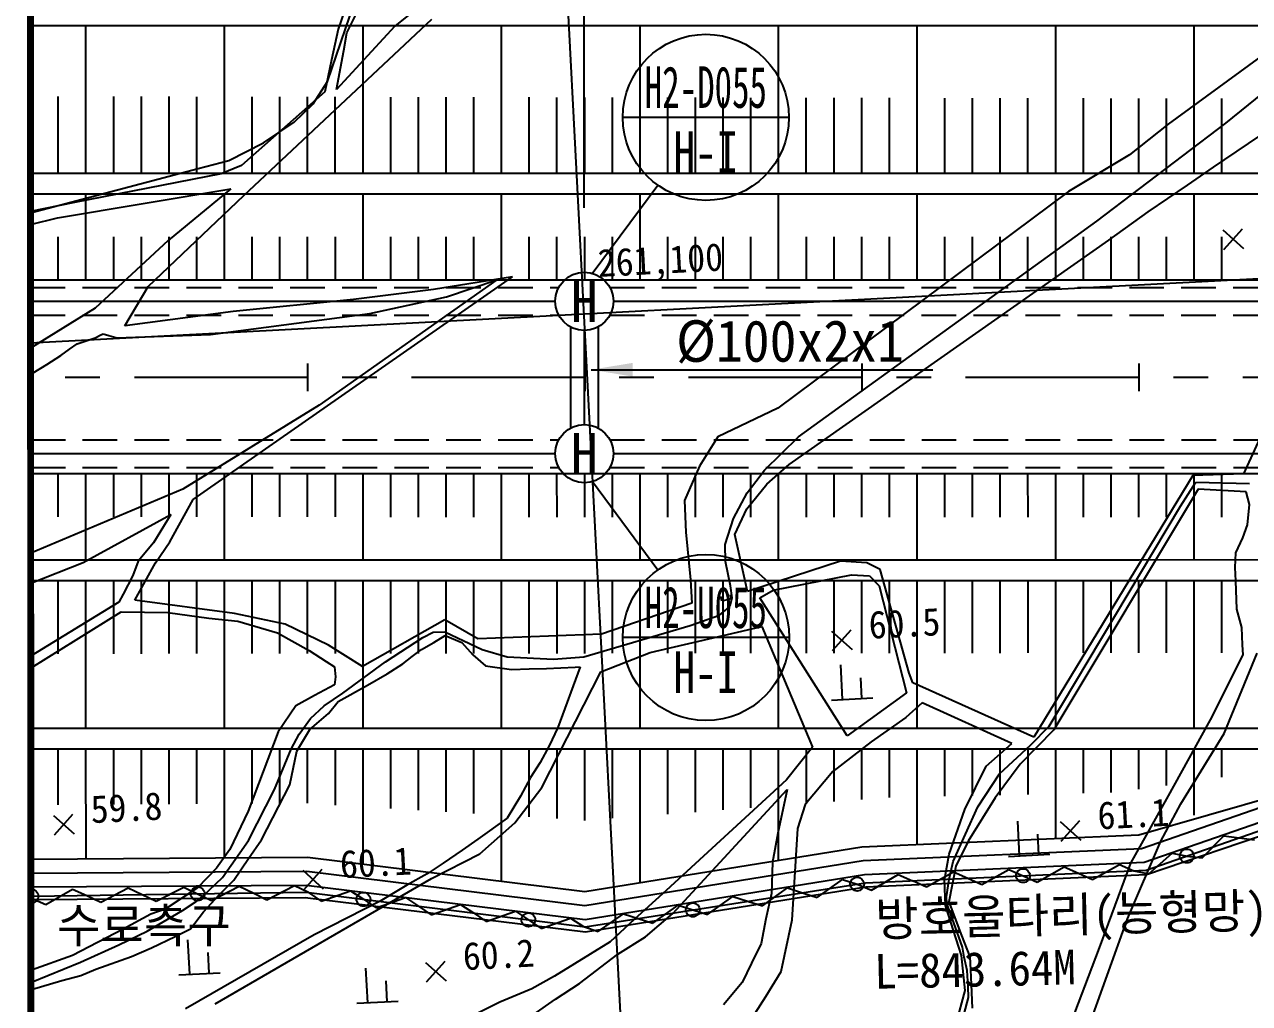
# Model space of a CAD drawing. Header units: millimetres. Extents: x 9574 to 10370, y 1103 to 1809.
# Drawn here: x 9658 to 9746.5, y 1427 to 1497.8 of the extents above; entities that cross this region are included whole.
import ezdxf
from ezdxf.enums import TextEntityAlignment as Align
from ezdxf.xclip import XClip

# ---------------------------------------------------------------- set-up
doc = ezdxf.new("R2010")
doc.units = ezdxf.units.MM
doc.header["$LTSCALE"] = 10
doc.header["$MEASUREMENT"] = 0
doc.header["$XCLIPFRAME"] = 2
for name, pattern in [('A-CENTR01', [2, 1.25, -0.25, 0.25, -0.25]), ('CENTER', [2, 1.25, -0.25, 0.25, -0.25]), ('HIDDEN', [0.375, 0.25, -0.125])]:
    doc.linetypes.add(name, pattern=pattern)
for name, color, linetype in [('TN-MACL', 6, 'A-CENTR01'), ('TN-MANH', 4, 'Continuous'), ('TZ-BASE', 253, 'Continuous'), ('TZ-CABL', 4, 'Continuous')]:
    doc.layers.add(name, color=color, linetype=linetype)
doc.layers.add('TX-PAPR', color=2, linetype='Continuous', plot=False)
doc.styles.add('GR', font='GulimChe.ttf')
doc.styles.add('HANA', font='GulimChe.ttf')
doc.styles.get("Standard").update_dxf_attribs({"font": 'GulimChe.ttf'})
doc.linetypes.add('ZIGZAG', pattern='A,0.0001,-0.2,[131,ltypeshp.shx,S=0.2,R=0,X=-0.2,Y=0],-0.4,[131,ltypeshp.shx,S=0.2,R=180,X=0.2,Y=0],-0.2', length=0.8001)
doc.dimstyles.get("Standard").update_dxf_attribs({"dimtxt": 0.18, "dimasz": 0.18, "dimexe": 0.18, "dimexo": 0.0625, "dimgap": 0.09, "dimtad": 0, "dimtih": 1, "dimtoh": 1, "dimdec": 4, "dimzin": 0, "dimdsep": 46, "dimtxsty": 'Standard', "dimcen": 0.09, "dimadec": 0, "dimazin": 0, "dimtfac": 1, "dimtdec": 4, "dimtofl": 0, "dimtmove": 0, "dimatfit": 3, "dimfxl": 0, "dimtolj": 1, "dimtzin": 0, "dimarcsym": 0})

# ---------------------------------------------------------------- blocks, each defined once
blk = doc.blocks.new('JD-SDKSDK43SA')
at = {"layer": 'TZ-BASE'}
for p, q in [((52.968, -244.713), (25.518, 280.95)), ((31.029, 29.203, 58.95), (26.286, 25.376, 58.95)), ((22.82, 24.897, 58.95), (24.203, 27.639, 58.95)), ((21.439, 21.379, 59), (23.358, 27, 59)), ((22.933, 27.284, 58.807), (22.2, 25.158, 58.807)), ((15.406, 13.146, 59.581), (28.955, 25.884, 59.581)), ((-0.042, 25.425), (-0.001, 25.425)), ((-0.001, 25.425), (19.999, 25.426)), ((3.999, 14.755), (3.999, 25.425)), ((13.999, 14.756), (13.999, 25.426)), ((19.999, 25.426), (39.999, 25.427)), ((22.2, 25.158, 58.807), (21.714, 22.94, 58.807)), ((26.286, 25.376, 58.95), (22.081, 20.795, 58.95)), ((22.604, 23.625, 58.95), (22.82, 24.897, 58.95)), ((23.999, 14.756), (23.999, 25.426)), ((33.999, 14.757), (33.999, 25.427)), ((39.999, 25.427), (59.999, 25.428)), ((43.999, 14.757), (43.999, 25.427)), ((53.999, 14.758), (53.999, 25.428)), ((59.999, 25.428), (79.999, 25.429)), ((63.999, 14.758), (63.999, 25.428)), ((73.999, 14.759), (73.999, 25.429)), ((79.999, 25.429), (99.999, 25.43)), ((83.999, 14.759), (83.999, 25.429)), ((90.925, 24.727, 59.581), (82.126, 18.3, 59.581)), ((22.081, 20.795, 58.95), (22.604, 23.625, 58.95)), ((21.714, 22.94, 58.807), (21.231, 20.64, 58.807)), ((86.287, 18.374, 60), (91.15, 22.326, 60)), ((20.408, 19.759, 59), (21.439, 21.379, 59)), ((21.231, 20.64, 58.807), (15.223, 15.298, 58.807)), ((-0.001, 14.755), (-0.001, 20.299)), ((1.999, 14.755), (1.999, 20.295)), ((5.999, 14.755), (5.999, 20.288)), ((7.999, 14.756), (7.999, 20.285)), ((9.999, 14.756), (9.999, 20.281)), ((11.999, 14.756), (11.999, 20.277)), ((15.999, 14.756), (15.999, 20.27)), ((17.999, 14.756), (17.999, 20.266)), ((19.024, 18.437, 59), (20.408, 19.759, 59)), ((19.999, 14.756), (19.999, 20.263)), ((21.999, 14.756), (21.999, 20.259)), ((25.999, 14.756), (25.999, 20.252)), ((27.999, 14.756), (27.999, 20.248)), ((29.999, 14.757), (29.999, 20.245)), ((31.999, 14.757), (31.999, 20.241)), ((35.999, 14.757), (35.999, 20.234)), ((37.999, 14.757), (37.999, 20.23)), ((39.999, 14.757), (39.999, 20.227)), ((41.999, 14.757), (41.999, 20.223)), ((45.999, 14.757), (45.999, 20.216)), ((47.999, 14.757), (47.999, 20.212)), ((49.999, 14.757), (49.999, 20.209)), ((51.999, 14.758), (51.999, 20.205)), ((55.999, 14.758), (55.999, 20.198)), ((57.999, 14.758), (57.999, 20.194)), ((59.999, 14.758), (59.999, 20.191)), ((61.999, 14.758), (61.999, 20.187)), ((65.999, 14.758), (65.999, 20.18)), ((67.999, 14.758), (67.999, 20.176)), ((69.999, 14.758), (69.999, 20.173)), ((71.999, 14.759), (71.999, 20.169)), ((75.999, 14.759), (75.999, 20.162)), ((77.999, 14.759), (77.999, 20.158)), ((79.999, 14.759), (79.999, 20.155)), ((81.999, 14.759), (81.999, 20.151)), ((85.999, 14.759), (85.999, 20.144)), ((16.825, 16.946, 59), (19.024, 18.437, 59)), ((76.966, 11.292, 60), (86.287, 18.374, 60)), ((82.126, 18.3, 59.581), (79.338, 16.075, 59.581)), ((-0.004, 2.509), (280, 17.131)), ((14.303, 15.67, 59), (16.825, 16.946, 59)), ((85.382, 15.186, 60.599), (88.738, 17.452, 60.599)), ((79.338, 16.075, 59.581), (74.917, 13.441, 59.581)), ((-0.02, 11.879, 59), (12.103, 15.081, 59)), ((12.103, 15.081, 59), (14.303, 15.67, 59)), ((15.223, 15.298, 58.807), (13.757, 14.712, 58.807)), ((83.517, 13.892, 60.599), (85.382, 15.186, 60.599)), ((-0.024, 14.755), (0, 14.755)), ((0, 14.755), (19.999, 14.756)), ((13.757, 14.712, 58.807), (3.163, 12.637, 58.807)), ((19.999, 14.756), (40, 14.757)), ((40, 14.757), (59.999, 14.758)), ((59.999, 14.758), (80, 14.759)), ((80, 14.759), (99.999, 14.76)), ((1.942, 11.531, 59.072), (14.451, 13.618, 59.072)), ((14.451, 13.618, 59.072), (9.928, 9.901, 59.072)), ((74.917, 13.441, 59.581), (53.942, -2.21, 59.581)), ((80.677, 11.971, 60.599), (83.517, 13.892, 60.599)), ((-0.022, 13.255), (0, 13.255)), ((3.163, 12.637, 58.807), (-0.02, 11.991, 58.807)), ((0, 13.255), (19.999, 13.256)), ((4, 7.045), (3.999, 13.255)), ((8.487, 6.567, 59.581), (15.406, 13.146, 59.581)), ((14, 7.046), (13.999, 13.256)), ((19.999, 13.256), (40, 13.257)), ((24, 7.046), (23.999, 13.256)), ((34, 7.047), (33.999, 13.257)), ((40, 13.257), (59.999, 13.258)), ((44, 7.047), (43.999, 13.257)), ((54, 7.048), (53.999, 13.258)), ((59.999, 13.258), (80, 13.259)), ((64, 7.048), (63.999, 13.258)), ((74, 7.049), (73.999, 13.259)), ((80, 13.259), (99.999, 13.26)), ((84, 7.049), (83.999, 13.259)), ((-0.018, 11.05, 59.072), (1.942, 11.531, 59.072)), ((77.842, 9.927, 60.599), (80.677, 11.971, 60.599)), ((55.438, -4.289, 60), (76.966, 11.292, 60)), ((86.06, 10.653, 60.68), (87.546, 9.314, 60.68)), ((86.134, 9.241, 60.68), (87.472, 10.727, 60.68)), ((0, 7.045), (0, 10.15)), ((2, 7.045), (2, 10.15)), ((9.928, 9.901, 59.072), (4.657, 4.994, 59.072)), ((6, 7.045), (6, 10.151)), ((8, 7.046), (8, 10.151)), ((10, 7.046), (10, 10.151)), ((12, 7.046), (12, 10.151)), ((16, 7.046), (16, 10.151)), ((18, 7.046), (18, 10.151)), ((20, 7.046), (20, 10.151)), ((22, 7.046), (22, 10.151)), ((26, 7.046), (26, 10.152)), ((28, 7.047), (28, 10.152)), ((30, 7.047), (30, 10.152)), ((32, 7.047), (32, 10.152)), ((36, 7.047), (36, 10.152)), ((38, 7.047), (38, 10.152)), ((40, 7.047), (40, 10.152)), ((42, 7.047), (42, 10.152)), ((46, 7.047), (46, 10.153)), ((48, 7.048), (48, 10.153)), ((50, 7.048), (50, 10.153)), ((52, 7.048), (52, 10.153)), ((54.77, -6.293, 60.599), (77.842, 9.927, 60.599)), ((56, 7.048), (56, 10.153)), ((58, 7.048), (58, 10.153)), ((60, 7.048), (60, 10.153)), ((62, 7.048), (62, 10.153)), ((66, 7.048), (66, 10.154)), ((68, 7.049), (68, 10.154)), ((70, 7.049), (70, 10.154)), ((72, 7.049), (72, 10.154)), ((76, 7.049), (76, 10.154)), ((78, 7.049), (78, 10.154)), ((80, 7.049), (80, 10.154)), ((82, 7.049), (82, 10.154)), ((86, 7.049), (86, 10.155)), ((11.742, -8.811, 59.581), (34.799, 7.265, 59.581)), ((34.799, 7.265, 59.581), (29.09, 6.355, 59.581)), ((-0.012, 7.045), (0, 7.045)), ((0, 7.045), (19.999, 7.046)), ((6.802, 3.732, 59.581), (8.487, 6.567, 59.581)), ((19.999, 7.046), (40, 7.047)), ((33.668, 7.039, 59.377), (20.833, -2.007, 59.377)), ((29.09, 6.355, 59.581), (23.312, 5.625, 59.581)), ((30.027, 5.82, 59.377), (33.668, 7.039, 59.377)), ((40, 7.047), (59.999, 7.048)), ((59.999, 7.048), (80, 7.049)), ((80, 7.049), (99.999, 7.05)), ((23.312, 5.625, 59.581), (14.626, 4.763, 59.581)), ((24.492, 4.611, 59.377), (30.027, 5.82, 59.377)), ((4.657, 4.994, 59.072), (-0.003, 2.116, 59.072)), ((14.626, 4.763, 59.581), (6.802, 3.732, 59.581)), ((12.999, 3.112, 59.377), (24.492, 4.611, 59.377)), ((3.369, 2.439, 59.377), (4.656, 2.855, 59.377)), ((4.656, 2.855, 59.377), (5.076, 3.075, 59.377)), ((5.076, 3.075, 59.377), (5.236, 3.143, 59.377)), ((5.236, 3.143, 59.377), (6.225, 2.854, 59.377)), ((6.225, 2.854, 59.377), (12.999, 3.112, 59.377)), ((2.179, 1.579, 59.377), (2.814, 2.032, 59.377)), ((2.814, 2.032, 59.377), (3.369, 2.439, 59.377)), ((0, 1), (0, -1)), ((0.19, 0.322, 59.377), (1.165, 0.929, 59.377)), ((1.165, 0.929, 59.377), (2.179, 1.579, 59.377)), ((20, 1), (20, -1)), ((40, 1), (40, -1)), ((60, 1), (60, -1)), ((80, 1), (80, -1)), ((91.481, 1.627, 60.599), (87.552, -6.956, 60.599)), ((0, 0.225, 59.377), (0.19, 0.322, 59.377)), ((20.833, -2.007, 59.377), (10.981, -8.066, 59.377)), ((53.942, -2.21, 59.581), (49.602, -4.29, 59.581)), ((49.602, -4.29, 59.581), (48.276, -6.398, 59.581)), ((52.981, -6.702, 60), (55.438, -4.289, 60)), ((280, -6.941), (0.011, -6.954)), ((2.001, -10.074), (2, -6.955)), ((4.001, -13.165), (4, -6.955)), ((6.001, -10.075), (6, -6.955)), ((8.001, -10.075), (8, -6.954)), ((10.001, -10.076), (10, -6.954)), ((12.001, -10.076), (12, -6.954)), ((14.001, -13.164), (14, -6.954)), ((16.001, -10.077), (16, -6.954)), ((18.001, -10.077), (18, -6.954)), ((20.001, -10.078), (20, -6.954)), ((22.001, -10.078), (22, -6.954)), ((24.001, -13.164), (24, -6.954)), ((26.001, -10.079), (26, -6.954)), ((28.001, -10.079), (28, -6.953)), ((30.001, -10.08), (30, -6.953)), ((32.001, -10.08), (32, -6.953)), ((34.001, -13.163), (34, -6.953)), ((36.001, -10.081), (36, -6.953)), ((38.001, -10.082), (38, -6.953)), ((40.001, -10.082), (40, -6.953)), ((42.001, -10.082), (42, -6.953)), ((44.001, -13.163), (44, -6.953)), ((46.001, -10.083), (46, -6.953)), ((48.276, -6.398, 59.581), (47.21, -8.883, 59.581)), ((48.001, -10.084), (48, -6.952)), ((50.001, -10.084), (50, -6.952)), ((51.735, -8.338, 60), (52.981, -6.702, 60)), ((52.001, -10.084), (52, -6.952)), ((53.154, -7.699, 60.599), (54.77, -6.293, 60.599)), ((54.001, -13.162), (54, -6.952)), ((56.001, -10.085), (56, -6.952)), ((58.001, -10.086), (58, -6.952)), ((60.001, -10.086), (60, -6.952)), ((62.001, -10.086), (62, -6.952)), ((64.001, -13.162), (64, -6.952)), ((66.001, -10.087), (66, -6.952)), ((68.001, -10.088), (68, -6.951)), ((70.001, -10.088), (70, -6.951)), ((72.001, -10.088), (72, -6.951)), ((74.001, -13.161), (74, -6.951)), ((76.001, -10.089), (76, -6.951)), ((78.001, -10.09), (78, -6.951)), ((80.001, -10.09), (80, -6.951)), ((82.001, -10.09), (82, -6.951)), ((87.552, -6.956, 60.599), (83.91, -7.075, 60.599)), ((84.001, -13.161), (84, -6.951)), ((86.001, -10.091), (86, -6.951)), ((51.695, -9.486, 60.599), (53.154, -7.699, 60.599)), ((83.91, -7.075, 60.599), (72.41, -25.99, 60.599)), ((83.019, -9.298, 61), (84.119, -7.554, 61)), ((84.119, -7.554, 61), (87.995, -7.649, 61)), ((10.981, -8.066, 59.377), (0.021, -12.695, 59.377)), ((10.046, -11.87, 59.581), (11.742, -8.811, 59.581)), ((50.75, -10.177, 60), (51.735, -8.338, 60)), ((84.274, -8.079, 60.965), (73.875, -25.445, 60.965)), ((87.743, -8.252, 60.965), (84.274, -8.079, 60.965)), ((87.982, -9.18, 60.965), (87.743, -8.252, 60.965)), ((47.21, -8.883, 59.581), (47.298, -11.181, 59.581)), ((50.829, -11.353, 60.599), (51.695, -9.486, 60.599)), ((73.526, -25.175, 61), (83.019, -9.298, 61)), ((87.835, -10.633, 60.965), (87.982, -9.18, 60.965)), ((3.809, -13.371, 59.418), (10.134, -9.891, 59.418)), ((10.134, -9.891, 59.418), (8.867, -11.936, 59.418)), ((50.144, -12.062, 60), (50.75, -10.177, 60)), ((47.298, -11.181, 59.581), (47.633, -14.612, 59.581)), ((51.759, -15.452, 60.599), (50.829, -11.353, 60.599)), ((87.504, -11.582, 60.965), (87.835, -10.633, 60.965)), ((8.867, -11.936, 59.418), (7.778, -13.26, 59.418)), ((9.026, -13.396, 59.581), (10.046, -11.87, 59.581)), ((50.171, -13.301, 60), (50.144, -12.062, 60)), ((86.995, -12.66, 60.965), (87.504, -11.582, 60.965)), ((0.022, -13.165), (20, -13.164)), ((7.778, -13.26, 59.418), (7.389, -14.294, 59.418)), ((20, -13.164), (40.001, -13.163)), ((40.001, -13.163), (60, -13.162)), ((58.459, -13.261, 60.599), (51.759, -15.452, 60.599)), ((60.378, -13.391, 60.599), (58.459, -13.261, 60.599)), ((60, -13.162), (80.001, -13.161)), ((80.001, -13.161), (100, -13.16)), ((86.954, -13.722, 60.965), (86.995, -12.66, 60.965)), ((0.025, -14.86, 59.418), (3.809, -13.371, 59.418)), ((7.519, -16.082, 59.581), (9.026, -13.396, 59.581)), ((50.529, -15.043, 60), (50.171, -13.301, 60)), ((61.333, -13.864, 60.599), (60.378, -13.391, 60.599)), ((63.412, -21.363, 60.599), (61.333, -13.864, 60.599)), ((86.992, -14.698, 60.965), (86.954, -13.722, 60.965)), ((0.024, -14.665), (20, -14.664)), ((2.001, -19.956), (2.001, -14.665)), ((4.001, -25.335), (4.001, -14.665)), ((6.001, -19.953), (6.001, -14.665)), ((7.389, -14.294, 59.418), (6.687, -15.644, 59.418)), ((8.001, -19.951), (8.001, -14.664)), ((10.001, -19.949), (10.001, -14.664)), ((12.001, -19.948), (12.001, -14.664)), ((14.001, -25.334), (14.001, -14.664)), ((16.001, -19.945), (16.001, -14.664)), ((18.001, -19.943), (18.001, -14.664)), ((20, -14.664), (40.001, -14.663)), ((20.001, -19.942), (20.001, -14.664)), ((22.001, -19.94), (22.001, -14.664)), ((24.001, -25.334), (24.001, -14.664)), ((26.001, -19.937), (26.001, -14.664)), ((28.001, -19.935), (28.001, -14.664)), ((30.001, -19.934), (30.001, -14.663)), ((32.001, -19.932), (32.001, -14.663)), ((34.001, -25.333), (34.001, -14.663)), ((36.001, -19.929), (36.001, -14.663)), ((38.001, -19.928), (38.001, -14.663)), ((40.001, -14.663), (60, -14.662)), ((40.001, -19.926), (40.001, -14.663)), ((42.001, -19.924), (42.001, -14.663)), ((44.001, -25.333), (44.001, -14.663)), ((46.001, -19.921), (46.001, -14.663)), ((47.633, -14.612, 59.581), (47.738, -16.298, 59.581)), ((48.001, -19.92), (48.001, -14.663)), ((50.001, -19.918), (50.001, -14.663)), ((52.001, -19.917), (52.001, -14.662)), ((53.61, -15.361, 60.436), (59.25, -14.249, 60.436)), ((54.001, -25.332), (54.001, -14.662)), ((56.001, -19.913), (56.001, -14.662)), ((58.001, -19.912), (58.001, -14.662)), ((59.25, -14.249, 60.436), (60.557, -14.322, 60.436)), ((60, -14.662), (80.001, -14.661)), ((60.001, -19.91), (60.001, -14.662)), ((60.557, -14.322, 60.436), (61.257, -15.049, 60.436)), ((62.001, -19.909), (62.001, -14.662)), ((64.001, -25.332), (64.001, -14.662)), ((66.001, -19.906), (66.001, -14.662)), ((68.001, -19.904), (68.001, -14.662)), ((70.001, -19.903), (70.001, -14.662)), ((72.001, -19.901), (72.001, -14.661)), ((74.001, -25.331), (74.001, -14.661)), ((76.001, -19.898), (76.001, -14.661)), ((78.001, -19.896), (78.001, -14.661)), ((80.001, -14.661), (100, -14.66)), ((80.001, -19.895), (80.001, -14.661)), ((82.001, -19.893), (82.001, -14.661)), ((84.001, -25.331), (84.001, -14.661)), ((86.001, -19.89), (86.001, -14.661)), ((87.069, -16.732, 60.965), (86.992, -14.698, 60.965)), ((6.687, -15.644, 59.418), (6.363, -16.228, 59.418)), ((49.896, -16.163, 59.377), (49.816, -15.831, 59.377)), ((50.493, -15.667, 59.377), (50.573, -15.999, 59.377)), ((50.641, -15.917, 60), (50.529, -15.043, 60)), ((52.632, -15.908, 60.436), (53.61, -15.361, 60.436)), ((58.941, -25.892, 60.436), (52.632, -15.908, 60.436)), ((61.257, -15.049, 60.436), (63.222, -22.776, 60.436)), ((6.363, -16.228, 59.418), (0.033, -20.113, 59.418)), ((14.726, -17.049, 59.581), (7.519, -16.082, 59.581)), ((47.738, -16.298, 59.581), (41.203, -18.544, 59.581)), ((50.573, -15.999, 59.377), (49.896, -16.163, 59.377)), ((50.166, -16.809, 60), (50.498, -16.498, 60)), ((50.498, -16.498, 60), (50.641, -15.917, 60)), ((87.446, -18.062, 60.965), (87.069, -16.732, 60.965)), ((0.035, -20.972, 59.723), (6.533, -16.934, 59.723)), ((6.533, -16.934, 59.723), (9.915, -16.968, 59.723)), ((9.915, -16.968, 59.723), (12.865, -17.385, 59.723)), ((12.865, -17.385, 59.723), (14.955, -17.6, 59.723)), ((18.381, -17.826, 59.581), (14.726, -17.049, 59.581)), ((14.955, -17.6, 59.723), (17.835, -18.438, 59.723)), ((29.898, -17.508, 59.581), (23.957, -20.873, 59.581)), ((32.294, -18.884, 59.581), (29.898, -17.508, 59.581)), ((47.625, -17.911, 60), (49.727, -17.161, 60)), ((49.727, -17.161, 60), (50.166, -16.809, 60)), ((17.835, -18.438, 59.723), (20.123, -19.715, 59.723)), ((21.514, -19.336, 59.581), (18.381, -17.826, 59.581)), ((28.324, -18.794, 60), (29.051, -18.385, 60)), ((29.051, -18.385, 60), (29.901, -18.366, 60)), ((29.901, -18.366, 60), (32.598, -19.648, 60)), ((41.203, -18.544, 59.581), (32.294, -18.884, 59.581)), ((39.947, -20.18, 60), (47.625, -17.911, 60)), ((44.717, -19.877, 60.171), (52.792, -17.979, 60.171)), ((52.792, -17.979, 60.171), (56.446, -26.7, 60.171)), ((57.812, -18.313, 60.456), (59.298, -19.651, 60.456)), ((57.886, -19.725, 60.456), (59.225, -18.239, 60.456)), ((87.493, -19.302, 60.965), (87.446, -18.062, 60.965)), ((23.957, -20.873, 59.581), (21.514, -19.336, 59.581)), ((25.628, -20.545, 60), (28.324, -18.794, 60)), ((28.208, -19.651, 60.008), (29.106, -19.148, 60.008)), ((29.106, -19.148, 60.008), (29.921, -18.629, 60.008)), ((29.921, -18.629, 60.008), (31.123, -19.153, 60.008)), ((31.123, -19.153, 60.008), (31.93, -20.039, 60.008)), ((87.521, -20.035, 60.965), (87.493, -19.302, 60.965)), ((20.123, -19.715, 59.723), (21.335, -20.504, 59.723)), ((26.863, -20.68, 60.008), (27.556, -20.165, 60.008)), ((27.556, -20.165, 60.008), (28.208, -19.651, 60.008)), ((31.93, -20.039, 60.008), (32.836, -20.819, 60.008)), ((32.598, -19.648, 60), (34.393, -20.179, 60)), ((34.393, -20.179, 60), (37.744, -20.339, 60)), ((37.744, -20.339, 60), (39.947, -20.18, 60)), ((41.164, -21.255, 60.171), (44.717, -19.877, 60.171)), ((85.174, -24.729, 60.965), (87.521, -20.035, 60.965)), ((86.149, -25.709, 61.047), (88.535, -19.915, 61.047)), ((21.335, -20.504, 59.723), (21.942, -20.909, 59.723)), ((21.942, -20.909, 59.723), (22.009, -21.619, 59.723)), ((22.543, -22.806, 60), (25.628, -20.545, 60)), ((25.73, -21.416, 60.008), (26.863, -20.68, 60.008)), ((32.836, -20.819, 60.008), (34.721, -21.093, 60.008)), ((34.721, -21.093, 60.008), (36.002, -21.044, 60.008)), ((36.002, -21.044, 60.008), (37.243, -21.017, 60.008)), ((37.243, -21.017, 60.008), (38.281, -20.978, 60.008)), ((39.684, -20.904, 60.008), (38.058, -25.284, 60.008)), ((38.281, -20.978, 60.008), (39.318, -20.918, 60.008)), ((39.318, -20.918, 60.008), (39.684, -20.904, 60.008)), ((58.61, -23.263, 60.497), (58.48, -20.766, 60.497)), ((22.009, -21.619, 59.723), (21.951, -22.212, 59.723)), ((24.314, -22.224, 60.008), (25.73, -21.416, 60.008)), ((36.9, -29.607, 60.171), (41.164, -21.255, 60.171)), ((60.009, -23.19, 60.497), (59.93, -21.692, 60.497)), ((63.684, -22.066, 60.599), (63.412, -21.363, 60.599)), ((72.41, -25.99, 60.599), (63.684, -22.066, 60.599)), ((20.492, -22.96, 59.723), (19.156, -23.724, 59.723)), ((21.951, -22.212, 59.723), (20.492, -22.96, 59.723)), ((21.189, -23.707, 60), (22.543, -22.806, 60)), ((22.2, -23.405, 60.008), (24.314, -22.224, 60.008)), ((63.222, -22.776, 60.436), (58.941, -25.892, 60.436)), ((19.156, -23.724, 59.723), (17.883, -25.586, 59.723)), ((20.2, -24.64, 60), (21.189, -23.707, 60)), ((21.499, -24.267, 60.008), (22.2, -23.405, 60.008)), ((57.812, -23.305, 60.497), (60.807, -23.148, 60.497)), ((64.37, -23.506, 60.701), (63.188, -24.549, 60.701)), ((70.838, -26.437, 60.701), (64.37, -23.506, 60.701)), ((19.378, -25.773, 60), (20.2, -24.64, 60)), ((20.159, -25.438, 60.008), (21.499, -24.267, 60.008)), ((63.188, -24.549, 60.701), (60.689, -26.315, 60.701)), ((82.03, -30.429, 60.965), (85.174, -24.729, 60.965)), ((0.042, -25.335), (20.001, -25.334)), ((17.883, -25.586, 59.723), (15.699, -31.333, 59.723)), ((19.22, -27.001, 60.008), (20.159, -25.438, 60.008)), ((20.001, -25.334), (40.001, -25.333)), ((38.058, -25.284, 60.008), (37.436, -26.612, 60.008)), ((40.001, -25.333), (60.001, -25.332)), ((60.001, -25.332), (80.001, -25.331)), ((73.875, -25.445, 60.965), (71.445, -27.941, 60.965)), ((72.208, -26.534, 61), (73.526, -25.175, 61)), ((80.001, -25.331), (96.424, -25.33)), ((18.811, -26.84, 60), (19.378, -25.773, 60)), ((60.689, -26.315, 60.701), (57.919, -28.458, 60.701)), ((68.986, -28.075, 60.701), (70.838, -26.437, 60.701)), ((83.023, -30.799, 61.047), (86.149, -25.709, 61.047)), ((0.044, -26.835), (20.001, -26.834)), ((2.002, -30.859), (2.001, -26.835)), ((4.002, -34.797), (4.001, -26.835)), ((6.002, -30.837), (6.001, -26.835)), ((8.002, -30.826), (8.001, -26.834)), ((10.002, -30.815), (10.001, -26.834)), ((12.002, -30.803), (12.001, -26.834)), ((14.002, -34.726), (14.001, -26.834)), ((16.002, -30.781), (16.001, -26.834)), ((17.614, -29.755, 60), (18.811, -26.84, 60)), ((18.002, -30.77), (18.001, -26.834)), ((18.722, -29.424, 60.008), (19.22, -27.001, 60.008)), ((20.001, -26.834), (40.001, -26.833)), ((20.002, -30.759), (20.001, -26.834)), ((22.002, -30.882), (22.001, -26.834)), ((24.002, -35.176), (24.001, -26.834)), ((26.002, -31.128), (26.001, -26.834)), ((28.002, -31.251), (28.001, -26.834)), ((30.002, -31.373), (30.001, -26.833)), ((32.002, -31.496), (32.001, -26.833)), ((34.002, -36.405), (34.001, -26.833)), ((36.002, -31.742), (36.001, -26.833)), ((37.436, -26.612, 60.008), (36.791, -27.818, 60.008)), ((38.002, -31.865), (38.001, -26.833)), ((40.001, -26.833), (60.001, -26.832)), ((40.002, -31.988), (40.001, -26.833)), ((42.002, -31.838), (42.001, -26.833)), ((44.002, -36.499), (44.001, -26.833)), ((46.002, -31.537), (46.001, -26.833)), ((48.002, -31.386), (48.001, -26.833)), ((50.002, -31.236), (50.001, -26.833)), ((52.002, -31.086), (52.001, -26.832)), ((54.002, -34.888), (54.001, -26.832)), ((56.446, -26.7, 60.171), (54.56, -29.054, 60.171)), ((56.002, -30.785), (56.001, -26.832)), ((58.002, -30.634), (58.001, -26.832)), ((60.001, -26.832), (80.002, -26.831)), ((60.002, -30.484), (60.001, -26.832)), ((62.002, -30.333), (62.001, -26.832)), ((64.002, -33.748), (64.001, -26.832)), ((66.002, -30.246), (66.001, -26.832)), ((68.002, -30.203), (68.001, -26.832)), ((69.935, -28.637, 61), (72.208, -26.534, 61)), ((70.002, -30.159), (70.001, -26.832)), ((72.002, -30.115), (72.001, -26.831)), ((74.002, -33.312), (74.001, -26.831)), ((76.002, -30.028), (76.001, -26.831)), ((78.002, -29.985), (78.001, -26.831)), ((80.002, -29.732), (80.001, -26.831)), ((80.002, -26.831), (95.748, -26.83)), ((82.002, -29.479), (82.001, -26.831)), ((84.002, -31.621), (84.001, -26.831)), ((86.001, -28.868), (86.001, -26.831)), ((36.791, -27.818, 60.008), (36.098, -28.884, 60.008)), ((67.435, -31.211, 60.701), (68.986, -28.075, 60.701)), ((71.445, -27.941, 60.965), (69.642, -30.352, 60.965)), ((36.098, -28.884, 60.008), (35.355, -30.235, 60.008)), ((54.56, -29.054, 60.171), (45.881, -37.044, 60.171)), ((57.919, -28.458, 60.701), (55.911, -30.836, 60.701)), ((68.372, -31.001, 61), (69.935, -28.637, 61)), ((94.865, -28.79), (80.002, -33.051)), ((94.799, -28.994), (80.196, -34.044)), ((15.73, -33.433, 60), (17.614, -29.755, 60)), ((16.674, -33.393, 60.008), (18.722, -29.424, 60.008)), ((34.96, -32.165, 60.171), (36.9, -29.607, 60.171)), ((46.353, -38.717, 60.293), (54.627, -29.764, 60.293)), ((54.627, -29.764, 60.293), (53.953, -32.907, 60.293)), ((95.15, -29.93), (80.39, -35.036)), ((100.001, -29.3), (80.565, -35.929)), ((100.001, -29.3), (80.565, -35.929)), ((35.355, -30.235, 60.008), (34.398, -31.84, 60.008)), ((55.911, -30.836, 60.701), (55.366, -32.568, 60.701)), ((69.642, -30.352, 60.965), (67.685, -33.504, 60.965)), ((79.418, -35.093, 60.965), (82.03, -30.429, 60.965)), ((81.577, -33.482, 61.047), (83.023, -30.799, 61.047)), ((1.651, -31.628, 59.805), (3.137, -32.966, 59.805)), ((1.725, -33.04, 59.805), (3.063, -31.554, 59.805)), ((15.699, -31.333, 59.723), (14.378, -34.092, 59.723)), ((66.315, -34.431, 60.701), (67.435, -31.211, 60.701)), ((66.593, -34.964, 61), (68.372, -31.001, 61)), ((34.398, -31.84, 60.008), (32.278, -33.347, 60.008)), ((32.438, -34.401, 60.171), (34.96, -32.165, 60.171)), ((55.366, -32.568, 60.701), (54.947, -39.205, 60.701)), ((71.388, -34.553, 60.212), (71.258, -32.056, 60.212)), ((74.328, -32.083, 61.067), (75.814, -33.422, 61.067)), ((74.402, -33.495, 61.067), (75.74, -32.009, 61.067)), ((13.847, -36.125, 60), (15.73, -33.433, 60)), ((15.727, -34.753, 60.008), (16.674, -33.393, 60.008)), ((32.278, -33.347, 60.008), (31.145, -34.144, 60.008)), ((53.953, -32.907, 60.293), (53.565, -35, 60.293)), ((80.002, -33.051), (60.002, -33.922)), ((67.685, -33.504, 60.965), (66.796, -35.289, 60.965)), ((72.787, -34.48, 60.212), (72.708, -32.982, 60.212)), ((79.183, -39.094, 61.047), (81.577, -33.482, 61.047)), ((84.571, -34.708), (86.13, -33.105)), ((86.13, -33.105), (87.239, -33.248)), ((87.239, -33.248), (88.348, -33.39)), ((14.378, -34.092, 59.723), (13.412, -35.453, 59.723)), ((28.941, -36.184, 60.171), (32.438, -34.401, 60.171)), ((31.145, -34.144, 60.008), (29.795, -35.072, 60.008)), ((60.002, -33.922), (40.002, -37.143)), ((80.196, -34.044), (60.103, -34.919)), ((65.98, -36.318, 60.701), (66.315, -34.431, 60.701)), ((70.59, -34.594, 60.212), (73.585, -34.438, 60.212)), ((80.733, -35.847), (82.398, -34.354)), ((82.398, -34.354), (83.494, -34.572)), ((20.002, -34.684), (0.057, -34.824)), ((14.666, -36.301, 60.008), (15.727, -34.753, 60.008)), ((40.002, -37.143), (20.002, -34.684)), ((29.795, -35.072, 60.008), (28.623, -35.85, 60.008)), ((60.103, -34.919), (40.021, -38.153)), ((53.565, -35, 60.293), (53.489, -37.284, 60.293)), ((80.39, -35.036), (60.205, -35.915)), ((66.796, -35.289, 60.965), (66.283, -37.876, 60.965)), ((66.314, -36.239, 61), (66.593, -34.964, 61)), ((72.666, -36.442), (74.619, -35.353)), ((74.619, -35.353), (75.641, -35.808)), ((76.662, -36.263), (78.615, -35.174)), ((77.166, -41.188, 60.965), (79.418, -35.093, 60.965)), ((78.615, -35.174), (79.637, -35.629)), ((83.462, -34.566), (84.571, -34.708)), ((19.944, -35.684), (0.059, -35.824)), ((13.412, -35.453, 59.723), (12.04, -36.87, 59.723)), ((12.407, -37.487, 60), (13.847, -36.125, 60)), ((13.317, -45.234, 60.171), (28.941, -36.184, 60.171)), ((19.646, -35.597, 60.11), (21.132, -36.935, 60.11)), ((19.719, -37.009, 60.11), (21.058, -35.523, 60.11)), ((40.021, -38.153), (19.944, -35.684)), ((28.623, -35.85, 60.008), (27.168, -36.68, 60.008)), ((60.205, -35.915), (40.039, -39.163)), ((56.778, -37.552), (58.598, -36.253)), ((58.598, -36.253), (59.663, -36.592)), ((80.565, -35.929), (60.296, -36.812)), ((80.565, -35.929), (60.296, -36.812)), ((60.692, -37.03), (62.627, -35.909)), ((62.627, -35.909), (63.656, -36.347)), ((64.674, -36.799), (66.627, -35.711)), ((66.116, -37.504, 61), (66.314, -36.239, 61)), ((66.627, -35.711), (67.649, -36.166)), ((67.649, -36.166), (68.67, -36.621)), ((68.67, -36.621), (70.623, -35.532)), ((70.623, -35.532), (71.645, -35.987)), ((71.645, -35.987), (72.666, -36.442)), ((75.641, -35.808), (76.662, -36.263)), ((79.637, -35.629), (80.733, -35.847)), ((19.886, -36.685), (0.061, -36.824)), ((1.092, -38.063), (3.037, -36.96)), ((3.037, -36.96), (4.061, -37.407)), ((5.069, -37.892), (7.054, -36.864)), ((7.054, -36.864), (8.061, -37.349)), ((9.068, -37.835), (11.053, -36.806)), ((12.04, -36.87, 59.723), (9.715, -38.405, 59.723)), ((11.053, -36.806), (12.061, -37.291)), ((13.068, -37.777), (15.053, -36.748)), ((13.607, -37.36, 60.008), (14.666, -36.301, 60.008)), ((15.053, -36.748), (16.06, -37.233)), ((17.067, -37.719), (19.053, -36.69)), ((19.053, -36.69), (20.06, -37.176)), ((40.039, -39.163), (19.886, -36.685)), ((20.989, -37.817), (23.097, -37.072)), ((23.097, -37.072), (24.028, -37.691)), ((27.168, -36.68, 60.008), (25.236, -37.833, 60.008)), ((60.296, -36.812), (40.056, -40.072)), ((60.296, -36.812), (40.056, -40.072)), ((45.881, -37.044, 60.171), (43.579, -39.149, 60.171)), ((52.826, -38.173), (54.646, -36.875)), ((54.646, -36.875), (55.712, -37.213)), ((59.663, -36.592), (60.692, -37.03)), ((63.653, -36.345), (64.674, -36.799)), ((66.049, -38.128, 60.701), (65.98, -36.318, 60.701)), ((19.834, -37.585), (0.062, -37.724)), ((19.834, -37.585), (0.062, -37.724)), ((0.067, -37.616), (1.092, -38.063)), ((4.061, -37.407), (5.069, -37.892)), ((8.061, -37.349), (9.068, -37.835)), ((10.977, -38.491, 60), (11.944, -37.841, 60)), ((11.944, -37.841, 60), (12.407, -37.487, 60)), ((12.061, -37.291), (13.068, -37.777)), ((12.493, -38.605, 60.008), (13.607, -37.36, 60.008)), ((16.06, -37.233), (17.067, -37.719)), ((40.056, -40.072), (19.834, -37.585)), ((40.056, -40.072), (19.834, -37.585)), ((20.059, -37.198), (20.989, -37.817)), ((25.236, -37.833, 60.008), (20.46, -40.256, 60.008)), ((24.028, -37.691), (24.959, -38.311)), ((24.959, -38.311), (27.067, -37.565)), ((27.067, -37.565), (27.997, -38.185)), ((48.875, -38.795), (50.695, -37.496)), ((50.695, -37.496), (51.761, -37.835)), ((51.761, -37.835), (52.826, -38.173)), ((53.489, -37.284, 60.293), (53.07, -39.113, 60.293)), ((55.712, -37.213), (56.778, -37.552)), ((66.142, -37.998, 61), (66.116, -37.504, 61)), ((66.41, -38.71, 61), (66.142, -37.998, 61)), ((66.283, -37.876, 60.965), (67.191, -40.306, 60.965)), ((8.69, -38.77, 59.723), (6.674, -39.845, 59.723)), ((9.715, -38.405, 59.723), (8.69, -38.77, 59.723)), ((9.851, -39.151, 60), (10.977, -38.491, 60)), ((11.541, -39.822, 60.008), (12.493, -38.605, 60.008)), ((27.997, -38.185), (28.928, -38.804)), ((28.928, -38.804), (31.036, -38.059)), ((31.036, -38.059), (31.967, -38.678)), ((31.967, -38.678), (32.897, -39.298)), ((32.897, -39.298), (35.006, -38.553)), ((35.006, -38.553), (35.936, -39.172)), ((40.968, -40.014), (42.801, -38.733)), ((42.801, -38.733), (43.863, -39.082)), ((44.4, -40.401, 60.293), (46.353, -38.717, 60.293)), ((44.923, -39.416), (46.744, -38.117)), ((46.744, -38.117), (47.809, -38.456)), ((47.809, -38.456), (48.875, -38.795)), ((67.205, -41.751, 60.701), (66.049, -38.128, 60.701)), ((67.263, -41.141, 61), (66.41, -38.71, 61)), ((8.413, -39.986, 60), (9.851, -39.151, 60)), ((35.936, -39.172), (36.867, -39.792)), ((36.867, -39.792), (38.975, -39.046)), ((38.975, -39.046), (39.906, -39.666)), ((39.906, -39.666), (40.968, -40.014)), ((43.579, -39.149, 60.171), (41.827, -40.764, 60.171)), ((43.858, -39.077), (44.923, -39.416)), ((53.07, -39.113, 60.293), (52.75, -40.877, 60.293)), ((54.947, -39.205, 60.701), (54.152, -42.922, 60.701)), ((75.556, -49.193, 61.047), (79.183, -39.094, 61.047)), ((6.674, -39.845, 59.723), (3.018, -41.757, 59.723)), ((6.383, -40.973, 60), (8.413, -39.986, 60)), ((8.722, -41.193, 60.008), (10.442, -40.373, 60.008)), ((10.442, -40.373, 60.008), (11.541, -39.822, 60.008)), ((20.46, -40.256, 60.008), (11.192, -45.6, 60.008)), ((11.492, -43.106, 59.907), (11.362, -40.609, 59.907)), ((42.391, -41.66, 60.293), (44.4, -40.401, 60.293)), ((67.191, -40.306, 60.965), (67.801, -41.851, 60.965)), ((3.607, -42.238, 60), (6.383, -40.973, 60)), ((7.278, -41.818, 60.008), (8.722, -41.193, 60.008)), ((12.89, -43.033, 59.907), (12.812, -41.535, 59.907)), ((41.827, -40.764, 60.171), (37.827, -43.239, 60.171)), ((52.75, -40.877, 60.293), (52.051, -42.309, 60.293)), ((67.4, -41.86, 61), (67.263, -41.141, 61)), ((73.982, -49.579, 60.965), (77.166, -41.188, 60.965)), ((3.018, -41.757, 59.723), (0.071, -42.8, 59.723)), ((0.072, -43.688, 60), (3.607, -42.238, 60)), ((4.707, -42.731, 60.008), (7.278, -41.818, 60.008)), ((28.517, -42.245, 60.171), (30.003, -43.584, 60.171)), ((28.59, -43.657, 60.171), (29.929, -42.171, 60.171)), ((39.62, -43.782, 60.293), (42.391, -41.66, 60.293)), ((52.051, -42.309, 60.293), (51.371, -43.7, 60.293)), ((67.465, -44.288, 60.701), (67.205, -41.751, 60.701)), ((67.616, -42.839, 61), (67.4, -41.86, 61)), ((67.801, -41.851, 60.965), (67.856, -42.785, 60.965)), ((2.252, -43.559, 60.008), (3.624, -43.201, 60.008)), ((3.624, -43.201, 60.008), (4.707, -42.731, 60.008)), ((10.693, -43.148, 59.907), (13.689, -42.991, 59.907)), ((24.343, -45.162, 60.008), (24.212, -42.665, 60.008)), ((37.827, -43.239, 60.171), (36.192, -44.157, 60.171)), ((54.152, -42.922, 60.701), (53.06, -44.736, 60.701)), ((67.676, -43.991, 61), (67.616, -42.839, 61)), ((67.856, -42.785, 60.965), (67.897, -43.844, 60.965)), ((0.073, -44.203, 60.008), (2.252, -43.559, 60.008)), ((25.741, -45.089, 60.008), (25.663, -43.591, 60.008)), ((36.192, -44.157, 60.171), (33.886, -45.121, 60.171)), ((37.891, -44.907, 60.293), (39.62, -43.782, 60.293)), ((51.371, -43.7, 60.293), (50.027, -45.32, 60.293)), ((67.717, -44.781, 61), (67.676, -43.991, 61)), ((67.897, -43.844, 60.965), (67.962, -45.552, 60.965)), ((23.544, -45.203, 60.008), (26.54, -45.047, 60.008)), ((36.283, -46.028, 60.293), (37.891, -44.907, 60.293)), ((53.06, -44.736, 60.701), (51.907, -46.552, 60.701)), ((66.823, -46.676, 60.701), (67.465, -44.288, 60.701)), ((67.382, -45.954, 61), (67.717, -44.781, 61)), ((33.886, -45.121, 60.171), (31.987, -46.069, 60.171))]:
    blk.add_line(p, q, dxfattribs=at)
at = {"layer": 'TZ-BASE', "ltscale": 0.2}
for p, q in [((80.532, -35.589), (101.527, -28.259)), ((60.275, -36.496), (80.532, -35.589)), ((40.023, -39.68), (60.275, -36.496)), ((0.062, -37.465), (19.899, -37.178)), ((19.899, -37.178), (40.023, -39.68))]:
    blk.add_line(p, q, dxfattribs=at)
at = {"layer": 'TZ-BASE', "linetype": 'CENTER', "flags": 128}
blk.add_lwpolyline([(700, 0), (280, 0), (0, 0)], dxfattribs=at)
at = {"layer": 'TZ-BASE'}
for centre in [(83.462, -34.566), (59.663, -36.592), (71.645, -35.987), (0.062, -37.465), (12.061, -37.291), (24.028, -37.691), (47.809, -38.456), (35.936, -39.172)]:
    blk.add_circle(centre, 0.5, dxfattribs=at)
at = {"layer": 'TZ-BASE', "style": 'HANA'}
for s, height, rotation, p in [('261,100', 2, 2.9893, (40.998, 7.258)), ('60.5', 2, 2.9893, (60.553, -18.878, 60.456)), ('59.8', 2, 2.9893, (4.391, -32.193, 59.805)), ('61.1', 2, 2.9893, (77.068, -32.648, 61.067)), ('60.1', 2, 2.9893, (22.386, -36.162, 60.11)), ('방호울타리(능형망)', 2.5, 1.2751, (61, -40.355)), ('수로측구', 2.5, 0.00261, (1.904, -40.825)), ('60.2', 2, 2.9893, (31.257, -42.81, 60.171)), ('L=843.64M', 2.5, 1.2751, (60.933, -44.154))]:
    blk.add_text(s, height=height, rotation=rotation, dxfattribs=at).set_placement(p)

msp = doc.modelspace()

# ---------------------------------------------------------------- linework, layer by layer
at = {"layer": 'TN-MACL', "const_width": 0.5, "elevation": -59.377}
msp.add_lwpolyline([(9658.443, 1547.259), (9658.51, 1397.259)], dxfattribs=at)
at = {"layer": 'TN-MANH'}
for centre in [(9698.442, 1477.759, -59.377), (9698.452, 1466.759, -59.377)]:
    msp.add_circle(centre, 2.1, dxfattribs=at)
at = {"layer": 'TX-PAPR', "elevation": -59.377, "flags": 128}
msp.add_lwpolyline([(9658.443, 1547.259), (10358.474, 1547.259), (10358.474, 1397.259), (9658.506, 1397.259), (9658.443, 1547.259)], dxfattribs=at)
at = {"layer": 'TZ-BASE'}
for p, q in [((9713.22, 1491.046, -59.377), (9701.22, 1491.046, -59.377)), ((9699.02, 1479.778, -59.377), (9703.747, 1486.153, -59.377)), ((9699.03, 1464.74, -59.377), (9703.757, 1458.366, -59.377)), ((9713.23, 1453.473, -59.377), (9701.23, 1453.473, -59.377))]:
    msp.add_line(p, q, dxfattribs=at)
at = {"layer": 'TZ-BASE', "elevation": -59.377, "flags": 128}
msp.add_lwpolyline([(9698.442, 1484.509), (9698.442, 1500.212), (9711.102, 1507.298)], dxfattribs=at)
at = {"layer": 'TZ-BASE'}
for centre in [(9707.22, 1491.046, -59.377), (9707.23, 1453.473, -59.377)]:
    msp.add_circle(centre, 6, dxfattribs=at)
at = {"layer": 'TZ-CABL', "linetype": 'HIDDEN', "elevation": -59.377}
for points in [[(9658.474, 1478.759), (9696.596, 1478.759)], [(9700.289, 1478.759), (9846.601, 1478.759)], [(9658.474, 1477.759), (9696.342, 1477.759)], [(9700.542, 1477.759), (9846.347, 1477.759)], [(9658.474, 1476.759), (9696.596, 1476.759)], [(9700.289, 1476.759), (9846.601, 1476.759)], [(9658.484, 1467.759), (9696.606, 1467.759)], [(9700.299, 1467.759), (9846.611, 1467.759)], [(9658.484, 1466.759), (9696.352, 1466.759)], [(9700.552, 1466.759), (9846.357, 1466.759)], [(9658.484, 1465.759), (9696.606, 1465.759)], [(9700.299, 1465.759), (9846.611, 1465.759)]]:
    msp.add_lwpolyline(points, dxfattribs=at)
at = {"layer": 'TZ-CABL', "linetype": 'ZIGZAG', "ltscale": 0.5, "elevation": -59.377}
for points in [[(9658.474, 1477.759), (9696.342, 1477.759)], [(9700.542, 1477.759), (9846.347, 1477.759)], [(9698.442, 1475.659), (9698.448, 1468.859)], [(9658.484, 1466.759), (9696.352, 1466.759)], [(9700.552, 1466.759), (9846.357, 1466.759)]]:
    msp.add_lwpolyline(points, dxfattribs=at)
at = {"layer": 'TZ-CABL', "elevation": -59.377}
for points in [[(9697.442, 1475.912), (9697.449, 1468.605)], [(9699.442, 1475.914), (9699.449, 1468.607)]]:
    msp.add_lwpolyline(points, dxfattribs=at)

# ---------------------------------------------------------------- block references
at = {"layer": 'TZ-BASE'}
ref = msp.add_blockref('JD-SDKSDK43SA', (9658.474, 1472.259, -59.377), dxfattribs=at)
XClip(ref).set_block_clipping_path([(-0.0310036678, 75), (699.9999999929, 75.0000000632), (699.9999999987, -74.9999999368), (0.0310036678, -75)])

# ---------------------------------------------------------------- texts
at = {"layer": 'TN-MANH', "linetype": 'ByBlock', "style": 'GR'}
for p in [(9698.442, 1477.759, -59.377), (9698.452, 1466.759, -59.377)]:
    msp.add_text('H', height=3, dxfattribs=at).set_placement(p, align=Align.MIDDLE)
at = {"layer": 'TZ-BASE', "style": 'GR'}
for s, width, p in [('H2-D055', 0.65, (9707.22, 1493.206, -59.377)), ('H-I', 0.8, (9707.22, 1488.546, -59.377)), ('H2-U055', 0.65, (9707.22, 1455.633, -59.377)), ('H-I', 0.8, (9707.22, 1450.973, -59.377))]:
    msp.add_text(s, height=3, dxfattribs=dict(at, width=width)).set_placement(p, align=Align.MIDDLE)
at = {"layer": 'TZ-BASE'}
msp.add_text('Ø100x2x1', height=3, rotation=0.05182, dxfattribs=at).set_placement((9713.293, 1474.895, -59.377), align=Align.MIDDLE)

# ---------------------------------------------------------------- leaders
msp.add_leader([(9698.942, 1472.818, -59.377), (9723.598, 1472.818, -59.377)], dimstyle='Standard', override={"dimtxt": 3, "dimasz": 3, "dimexe": 2, "dimexo": 3, "dimgap": 1, "dimtad": 0, "dimtih": 0, "dimcen": 1, "dimaunit": 1, "dimadec": 8, "dimtix": 1, "dimtofl": 1, "dimtmove": 2, "dimtvp": 2}, dxfattribs=at)

doc.saveas('drawing.dxf')
